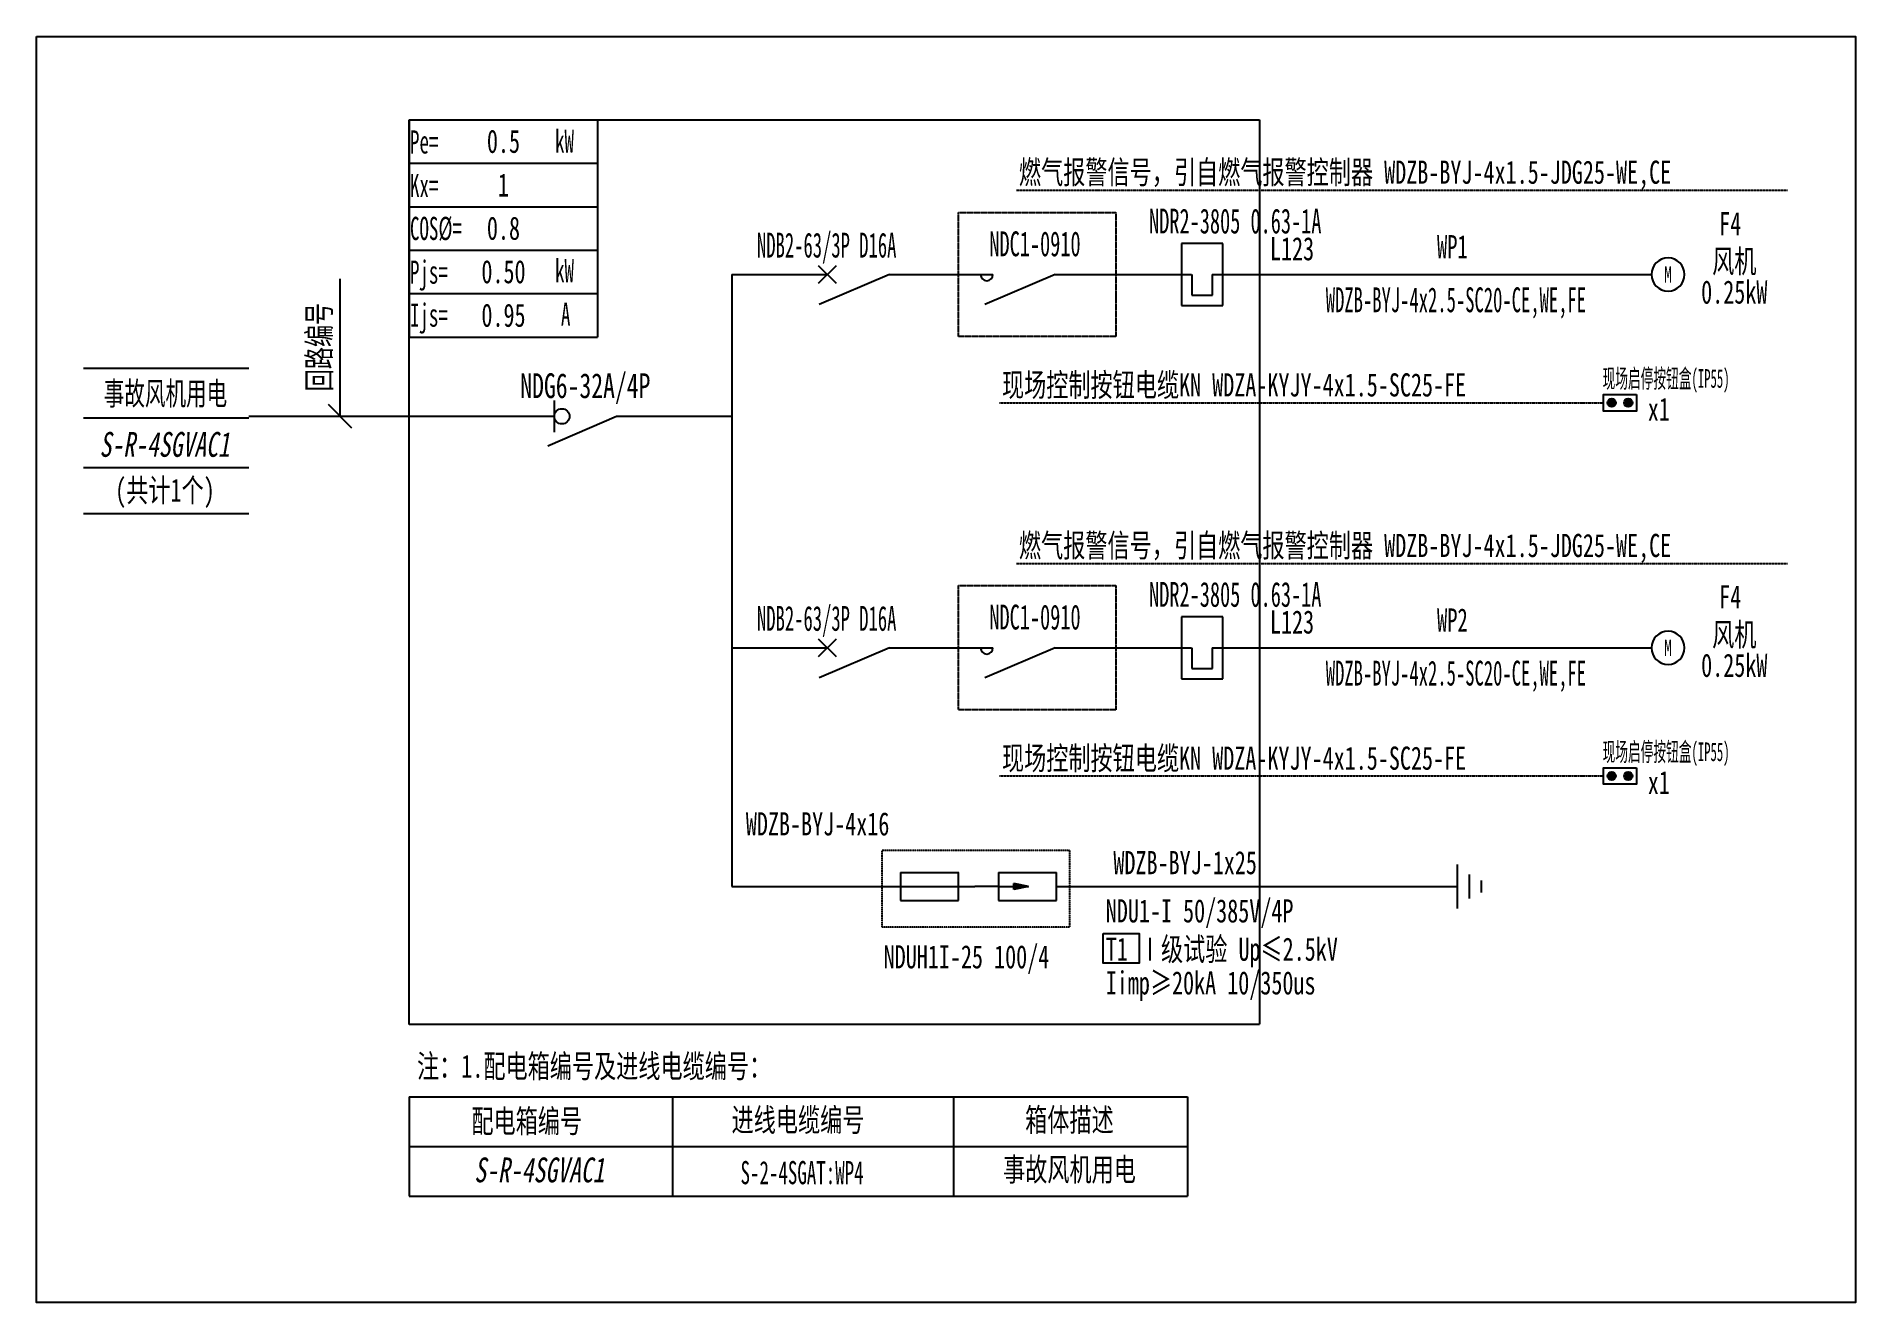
# Model space of a CAD drawing. Extents: x 387640 to 390004, y 356816 to 358462.
import ezdxf
from ezdxf.enums import TextEntityAlignment as Align

# ---------------------------------------------------------------- set-up
doc = ezdxf.new("R2010")
doc.units = 0
doc.header["$MEASUREMENT"] = 0
for name, pattern in [('DASH', [0.35, 0.25, -0.1]), ('DASHDOT', [1, 0.5, -0.25, 0, -0.25]), ('DASHED', [0.75, 0.5, -0.25]), ('DASHED2', [0.375, 0.25, -0.125])]:
    doc.linetypes.add(name, pattern=pattern)
for name, color, linetype in [('D_E_Eqpm(强电设备)', 100, 'Continuous'), ('D_E_Eqpm（强电设备）', 100, 'Continuous'), ('D_E_Text(强电文字)', 51, 'Continuous'), ('D_E_Text（强电文字）', 51, 'Continuous'), ('D_E_Wire(强电线缆)', 10, 'Continuous'), ('D_E_Wire（强电线缆）', 10, 'Continuous'), ('D_T_TableDim(表格尺寸)', 255, 'Continuous'), ('D_T_TableDim（表格尺寸）', 255, 'Continuous'), ('系统图', 220, 'Continuous')]:
    doc.layers.add(name, color=color, linetype=linetype)
doc.styles.add('$1$电气', font='', dxfattribs={"width": 0.7})
doc.styles.add('$1$电气箱', font='simhei.ttf', dxfattribs={"width": 0.8, "oblique": 10})
doc.styles.add('$3$电气', font='', dxfattribs={"width": 0.7})
doc.styles.add('电气', font='', dxfattribs={"width": 0.7})
doc.styles.add('电气箱', font='simhei.ttf', dxfattribs={"width": 0.8, "oblique": 10})
doc.styles.get('$1$电气').set_extended_font_data('SimSun')
doc.styles.get('$3$电气').set_extended_font_data('SimSun')
doc.styles.get('电气').set_extended_font_data('SimSun')

# ---------------------------------------------------------------- blocks, each defined once
blk = doc.blocks.new('1')
at = {"layer": 'D_E_Eqpm(强电设备)'}
for p, q in [((-314387, 61832), (-314387, 61082)), ((-313887, 61832), (-314387, 61832)), ((-313887, 61082), (-313887, 61832)), ((-314262, 61457), (-314262, 61207)), ((-314012, 61207), (-314012, 61457)), ((-314387, 61082), (-313887, 61082)), ((-314262, 61207), (-314012, 61207))]:
    blk.add_line(p, q, dxfattribs=at)
blk = doc.blocks.new('电机启停按钮')
at = {"layer": 'D_E_Eqpm（强电设备）'}
for points in [[(150, 300, 1), (50, 300, 1)], [(50, 100, 1), (150, 100, 1)]]:
    blk.add_hatch(color=51, dxfattribs=at).paths.add_polyline_path(points)
blk.add_lwpolyline([(0, 400), (200, 400), (200, 0), (0, 0)], close=True, dxfattribs=at)
for centre in [(100, 300), (100, 100)]:
    blk.add_circle(centre, 50, dxfattribs=at)
blk = doc.blocks.new('电机')
at = {"layer": 'D_E_Eqpm（强电设备）'}
for start, end in [(90, 180), (180, 270), (0, 90), (270, 0)]:
    blk.add_arc((0, 0), 200, start, end, dxfattribs=at)
at = {"layer": 'D_E_Eqpm（强电设备）', "color": 51, "style": '电气', "width": 0.7}
blk.add_text('M', height=200, dxfattribs=at).set_placement((0, 0), align=Align.MIDDLE)

msp = doc.modelspace()

# ---------------------------------------------------------------- linework, layer by layer
at = {"linetype": 'DASHED'}
for p, q in [((388124.2, 358353.1), (389229.2, 358353.1)), ((388124.2, 357177.1), (388124.2, 358353.1)), ((389229.2, 358353.1), (389229.2, 357177.1)), ((389229.2, 357177.1), (388124.2, 357177.1))]:
    msp.add_line(p, q, dxfattribs=at)
at = {"linetype": 'DASHED2', "elevation": 0}
msp.add_lwpolyline([(388739, 357403.8), (388982.1, 357403.8), (388982.1, 357303.7), (388739, 357303.7)], close=True, dxfattribs=at)
at = {"layer": 'D_E_Eqpm(强电设备)', "color": 100}
for p, q in [((388656.1, 358140.5), (388678.9, 358163.4)), ((388678.9, 358140.5), (388656.1, 358163.4)), ((388678.9, 358163.4), (388656.1, 358140.5)), ((388656.1, 358163.4), (388678.9, 358140.5)), ((388748.2, 358151.9), (388657.1, 358112.9)), ((388963.5, 358151.9), (388872.3, 358112.9)), ((388656.1, 357655.3), (388678.9, 357678.1)), ((388678.9, 357655.3), (388656.1, 357678.1)), ((388678.9, 357678.1), (388656.1, 357655.3)), ((388656.1, 357678.1), (388678.9, 357655.3)), ((388748.2, 357666.7), (388657.1, 357627.7)), ((388963.5, 357666.7), (388872.3, 357627.7))]:
    msp.add_line(p, q, dxfattribs=at)
at = {"layer": 'D_E_Eqpm(强电设备)'}
for p, q in [((388762.7, 357374.7), (388838.4, 357374.7)), ((388762.7, 357374.7), (388762.7, 357338.1)), ((388838.2, 357338.1), (388838.2, 357374.7)), ((388889.8, 357374.7), (388965.5, 357374.7)), ((388889.8, 357374.7), (388889.8, 357338.1)), ((388965.3, 357338.1), (388965.3, 357374.7)), ((388889.8, 357356.4), (388859.3, 357356.4)), ((388889.8, 357356.4), (388929.1, 357356.4)), ((388929.1, 357356.4), (388910.1, 357360.3)), ((388910.1, 357352.5), (388910.1, 357360.3)), ((388929.1, 357356.4), (388910.1, 357352.5)), ((388762.7, 357338.1), (388838.2, 357338.1)), ((388889.8, 357338.1), (388965.3, 357338.1))]:
    msp.add_line(p, q, dxfattribs=at)
at = {"layer": 'D_E_Eqpm(强电设备)', "color": 100}
for centre in [(388874.7, 358151.9), (388874.7, 357666.7)]:
    msp.add_arc(centre, 8.07, 180, 0, dxfattribs=at)
at = {"layer": 'D_E_Eqpm(强电设备)'}
msp.add_solid([(388910.1, 357352.5), (388929.1, 357356.4), (388910.1, 357360.3)], dxfattribs=at)
at = {"layer": 'D_E_Eqpm（强电设备）'}
msp.add_line((388312.6, 357988), (388312.6, 357947.2), dxfattribs=at)
at = {"layer": 'D_E_Eqpm（强电设备）', "color": 100}
msp.add_line((388304.3, 357929.4), (388393.3, 357967.6), dxfattribs=at)
at = {"layer": 'D_E_Eqpm（强电设备）'}
msp.add_circle((388322.5, 357967.6), 9.92, dxfattribs=at)
at = {"layer": 'D_E_Text（强电文字）'}
for p, q in [((388124.2, 358353.1), (388369, 358353.1)), ((388124.2, 358353.1), (388124.2, 358070.6)), ((388369, 358353.1), (388369, 358070.6)), ((388124.2, 358296.6), (388369, 358296.6)), ((388124.2, 358240.1), (388369, 358240.1)), ((388124.2, 358183.6), (388369, 358183.6)), ((388034.2, 357967.6), (388034.2, 358146.2)), ((388124.2, 358127.1), (388369, 358127.1)), ((388124.2, 358070.6), (388369, 358070.6)), ((388049.4, 357952.4), (388019, 357982.8))]:
    msp.add_line(p, q, dxfattribs=at)
at = {"layer": 'D_E_Text（强电文字）', "elevation": 0}
msp.add_lwpolyline([(389026.1, 357295.2), (389072.9, 357295.2), (389072.9, 357256.7), (389026.1, 357256.7)], close=True, dxfattribs=at)
at = {"layer": 'D_E_Wire(强电线缆)', "color": 10}
for p, q in [((388543.6, 358151.9), (388667.5, 358151.9)), ((388748.2, 358151.9), (388882.7, 358151.9)), ((388963.5, 358151.9), (389141, 358151.9)), ((389167.9, 358151.9), (389738.7, 358151.9)), ((388543.6, 357666.7), (388667.5, 357666.7)), ((388748.2, 357666.7), (388882.7, 357666.7)), ((388963.5, 357666.7), (389141, 357666.7)), ((389167.9, 357666.7), (389738.7, 357666.7))]:
    msp.add_line(p, q, dxfattribs=at)
at = {"layer": 'D_E_Wire（强电线缆）', "linetype": 'DASHDOT', "ltscale": 0.5}
for p, q in [((388913.4, 358261.7), (389915.6, 358261.7)), ((388891.4, 357985.3), (389676.2, 357985.3)), ((388913.4, 357776.5), (389915.6, 357776.5)), ((388891.4, 357500.1), (389676.2, 357500.1))]:
    msp.add_line(p, q, dxfattribs=at)
at = {"layer": 'D_E_Wire（强电线缆）'}
for p, q in [((388543.6, 358151.9), (388543.6, 357356.4)), ((387915.8, 357967.6), (388312.6, 357967.6)), ((388393.3, 357967.6), (388543.6, 357967.6)), ((389486.4, 357327.7), (389486.4, 357385.2)), ((389502.1, 357340.7), (389502.1, 357372.1)), ((388543.6, 357356.4), (388859.3, 357356.4)), ((388965.3, 357356.4), (389486.4, 357356.4)), ((389517.8, 357348.5), (389517.8, 357364.2))]:
    msp.add_line(p, q, dxfattribs=at)
at = {"layer": 'D_T_TableDim(表格尺寸)', "linetype": 'DASH', "elevation": 0}
for points in [[(388838.2, 358232.7), (389042.7, 358232.7), (389042.7, 358071.2), (388838.2, 358071.2)], [(388838.2, 357747.5), (389042.7, 357747.5), (389042.7, 357586), (388838.2, 357586)]]:
    msp.add_lwpolyline(points, close=True, dxfattribs=at)
at = {"layer": 'D_T_TableDim（表格尺寸）', "color": 255}
for p, q in [((387700.6, 358030.2), (387915.8, 358030.2)), ((387700.6, 357965.7), (387915.8, 357965.7)), ((387700.6, 357901.1), (387915.8, 357901.1)), ((387700.6, 357841.1), (387915.8, 357841.1))]:
    msp.add_line(p, q, dxfattribs=at)
at = {"layer": 'D_T_TableDim（表格尺寸）', "ltscale": 3.5}
for p, q in [((388124.2, 357083), (389135.7, 357083)), ((388124.2, 357083), (388124.2, 356953.9)), ((388466.2, 357083), (388466.2, 356953.9)), ((388831.3, 357083), (388831.3, 356953.9)), ((389135.7, 357083), (389135.7, 356953.9)), ((388124.2, 357018.4), (389135.7, 357018.4)), ((388124.2, 357018.4), (389135.7, 357018.4)), ((388466.2, 357018.4), (388466.2, 356953.9)), ((388831.3, 357018.4), (388831.3, 356953.9)), ((388124.2, 356953.9), (389135.7, 356953.9))]:
    msp.add_line(p, q, dxfattribs=at)
at = {"layer": '系统图', "ltscale": 9973.992009}
msp.add_lwpolyline([(387639.5, 358461.5), (390004, 358461.5), (390004, 356815.5), (387639.5, 356815.5)], close=True, dxfattribs=at)

# ---------------------------------------------------------------- block references
at = {"layer": 'D_E_Eqpm(强电设备)', "color": 100, "xscale": 0.1076289442000091, "yscale": 0.1076289442000091, "zscale": 0.1076289442000091}
for p in [(422964.8, 351537.3), (422964.8, 351052.1)]:
    msp.add_blockref('1', p, dxfattribs=at)
at = {"layer": 'D_E_Eqpm（强电设备）', "xscale": 0.1076289442000091, "yscale": 0.1076289442000091, "zscale": 0.1076289442000091}
for p in [(389760.2, 358151.9), (389760.2, 357666.7)]:
    msp.add_blockref('电机', p, dxfattribs=at)
at = {"layer": 'D_E_Eqpm（强电设备）', "xscale": 0.1076289442000091, "yscale": 0.1076289442000091, "zscale": 0.1076289442000091, "rotation": 270}
for p in [(389676.2, 357996), (389676.2, 357510.8)]:
    msp.add_blockref('电机启停按钮', p, dxfattribs=at)

# ---------------------------------------------------------------- texts
at = {"layer": 'D_E_Text(强电文字)', "color": 51, "style": '电气'}
for s, height, width, p in [('NDR2-3805 0.63-1A', 32.289, 0.6, (389085.7, 358205.3)), ('NDB2-63/3P D16A', 32.289, 0.55, (388576.1, 358174)), ('NDC1-0910', 32.29, 0.6, (388878.1, 358175.7)), ('NDR2-3805 0.63-1A', 32.289, 0.6, (389085.7, 357720)), ('NDB2-63/3P D16A', 32.289, 0.55, (388576.1, 357688.8)), ('NDC1-0910', 32.29, 0.6, (388878.1, 357690.5))]:
    msp.add_text(s, height=height, dxfattribs=dict(at, width=width)).set_placement(p)
at = {"layer": 'D_E_Text(强电文字)', "color": 51, "style": '电气', "width": 0.55}
for p in [(389484.5, 358115.2), (389484.5, 357629.9)]:
    msp.add_text('WDZB-BYJ-4x2.5-SC20-CE,WE,FE', height=32.289, dxfattribs=at).set_placement(p, align=Align.MIDDLE)
at = {"layer": 'D_E_Text(强电文字)', "color": 51, "style": '$3$电气', "width": 0.7}
msp.add_text('NDG6-32A/4P', height=32.289, dxfattribs=at).set_placement((388353, 357991.3), align=Align.CENTER)
at = {"layer": 'D_E_Text(强电文字)', "style": '电气', "width": 0.7}
for s, p in [('WDZB-BYJ-4x16', (388561.6, 357422.8)), ('WDZB-BYJ-1x25', (389039.3, 357372.4)), ('T1 Ⅰ级试验 Up≤2.5kV ', (389029.4, 357259.9)), ('Iimp≥20kA 10/350us', (389029.4, 357216.1))]:
    msp.add_text(s, height=30.136, dxfattribs=at).set_placement(p)
at = {"layer": 'D_E_Text(强电文字)', "color": 51, "true_color": 0xffff7f, "style": '电气', "width": 0.7}
msp.add_text('NDU1-I 50/385V/4P', height=30.136, dxfattribs=at).set_placement((389029.4, 357309.7))
at = {"layer": 'D_E_Text（强电文字）', "linetype": 'Continuous', "style": '电气', "width": 0.6}
for s, height, p in [('kW', 30.14, (388313.6, 358310.2)), ('Pe=', 30.14, (388125.1, 358309.2)), ('Kx=', 30.14, (388125.1, 358252.5)), ('COS%%C=', 30.14, (388125.1, 358196.8)), ('Pjs=', 30.14, (388125.1, 358140)), ('kW', 30.14, (388313.6, 358141.9)), ('Ijs=', 30.14, (388125.1, 358084.1)), ('A', 30.1, (388321.3, 358085.4))]:
    msp.add_text(s, height=height, dxfattribs=at).set_placement(p)
at = {"layer": 'D_E_Text（强电文字）'}
for s, height, style, width, p in [('燃气报警信号，引自燃气报警控制器 WDZB-BYJ-4x1.5-JDG25-WE,CE', 30.136, '电气', 0.7, (388916.5, 358269.9)), ('F4', 30.14, '电气', 0.7, (389826.7, 358203)), ('L123', 30.14, '电气', 0.7, (389242.8, 358170.4)), ('WP1', 30.14, '$1$电气', 0.65, (389459.9, 358173.1)), ('现场启停按钮盒(IP55)', 24.217, '电气', 0.5, (389675.1, 358004.7)), ('现场控制按钮电缆KN WDZA-KYJY-4x1.5-SC25-FE', 30.136, '电气', 0.7, (388894.5, 357993.4)), ('x1', 30.14, '电气', 0.7, (389733.9, 357961.8)), ('燃气报警信号，引自燃气报警控制器 WDZB-BYJ-4x1.5-JDG25-WE,CE', 30.136, '电气', 0.7, (388916.5, 357784.7)), ('F4', 30.14, '电气', 0.7, (389826.7, 357717.8)), ('L123', 30.14, '电气', 0.7, (389242.8, 357685.2)), ('WP2', 30.14, '$1$电气', 0.65, (389459.9, 357687.8)), ('现场控制按钮电缆KN WDZA-KYJY-4x1.5-SC25-FE', 30.136, '电气', 0.7, (388894.5, 357508.2)), ('现场启停按钮盒(IP55)', 24.217, '电气', 0.5, (389675.1, 357519.4)), ('x1', 30.14, '电气', 0.7, (389733.9, 357476.6)), ('注：1.配电箱编号及进线电缆编号：', 30.136, '电气', 0.7, (388134.2, 357107.8))]:
    msp.add_text(s, height=height, dxfattribs=dict(at, style=style, width=width)).set_placement(p)
for s, height, style, width, p in [('风机', 30.14, '电气', 0.7, (389846.3, 358169.7)), ('0.25kW', 30.14, '电气', 0.7, (389846.3, 358129.6)), ('事故风机用电', 30.14, '$1$电气', 0.65, (387807.3, 357997.8)), ('风机', 30.14, '电气', 0.7, (389846.3, 357684.5)), ('0.25kW', 30.14, '电气', 0.7, (389846.3, 357644.4)), ('配电箱编号', 30.14, '电气', 0.7, (388276.8, 357052.1)), ('进线电缆编号', 30.14, '电气', 0.7, (388629.4, 357053.7)), ('箱体描述', 30.14, '电气', 0.7, (388982.2, 357053.7)), ('S-2-4SGAT:WP4', 30.136, '电气', 0.6, (388634.7, 356984.5)), ('事故风机用电', 30.14, '电气', 0.7, (388982.2, 356989.1))]:
    msp.add_text(s, height=height, dxfattribs=dict(at, style=style, width=width)).set_placement(p, align=Align.MIDDLE)
at = {"layer": 'D_E_Text（强电文字）', "style": '$3$电气', "width": 0.7}
msp.add_text('回路编号', height=30.14, rotation=90, dxfattribs=at).set_placement((388022, 358000.1))
at = {"layer": 'D_E_Text（强电文字）', "color": 7, "style": '$1$电气箱', "oblique": 10, "width": 0.7}
msp.add_text('S-R-4SGVAC1', height=32.289, dxfattribs=at).set_placement((387806.1, 357931.1), align=Align.MIDDLE)
at = {"layer": 'D_E_Text（强电文字）', "style": '$1$电气', "width": 0.7}
msp.add_text('(共计1个)', height=30.14, dxfattribs=at).set_placement((387806.6, 357856.5), align=Align.CENTER)
at = {"layer": 'D_E_Text（强电文字）', "color": 51, "true_color": 0xffff7f, "style": '电气', "width": 0.7}
msp.add_text('NDUH1I-25 100/4', height=30.136, dxfattribs=at).set_placement((388740.7, 357250))
at = {"layer": 'D_E_Text（强电文字）', "style": '电气箱', "oblique": 10, "width": 0.7}
msp.add_text('S-R-4SGVAC1', height=32.289, dxfattribs=at).set_placement((388293.2, 356988), align=Align.MIDDLE)
at = {"layer": 'D_E_Text（强电文字）', "width": 244.833, "attachment_point": 5, "style": '电气'}
for s, insert, char_height in [('0.5', (388246.6, 358324.9), 30.14), ('1', (388246.6, 358268.4), 30.1), ('0.8', (388246.6, 358211.9), 30.14), ('{\\C200;0.50}', (388246.6, 358155.4), 30.136), ('{\\C200;0.95}', (388246.6, 358098.8), 30.136)]:
    msp.add_mtext(s, dxfattribs=dict(at, insert=insert, char_height=char_height))

doc.saveas('drawing.dxf')
